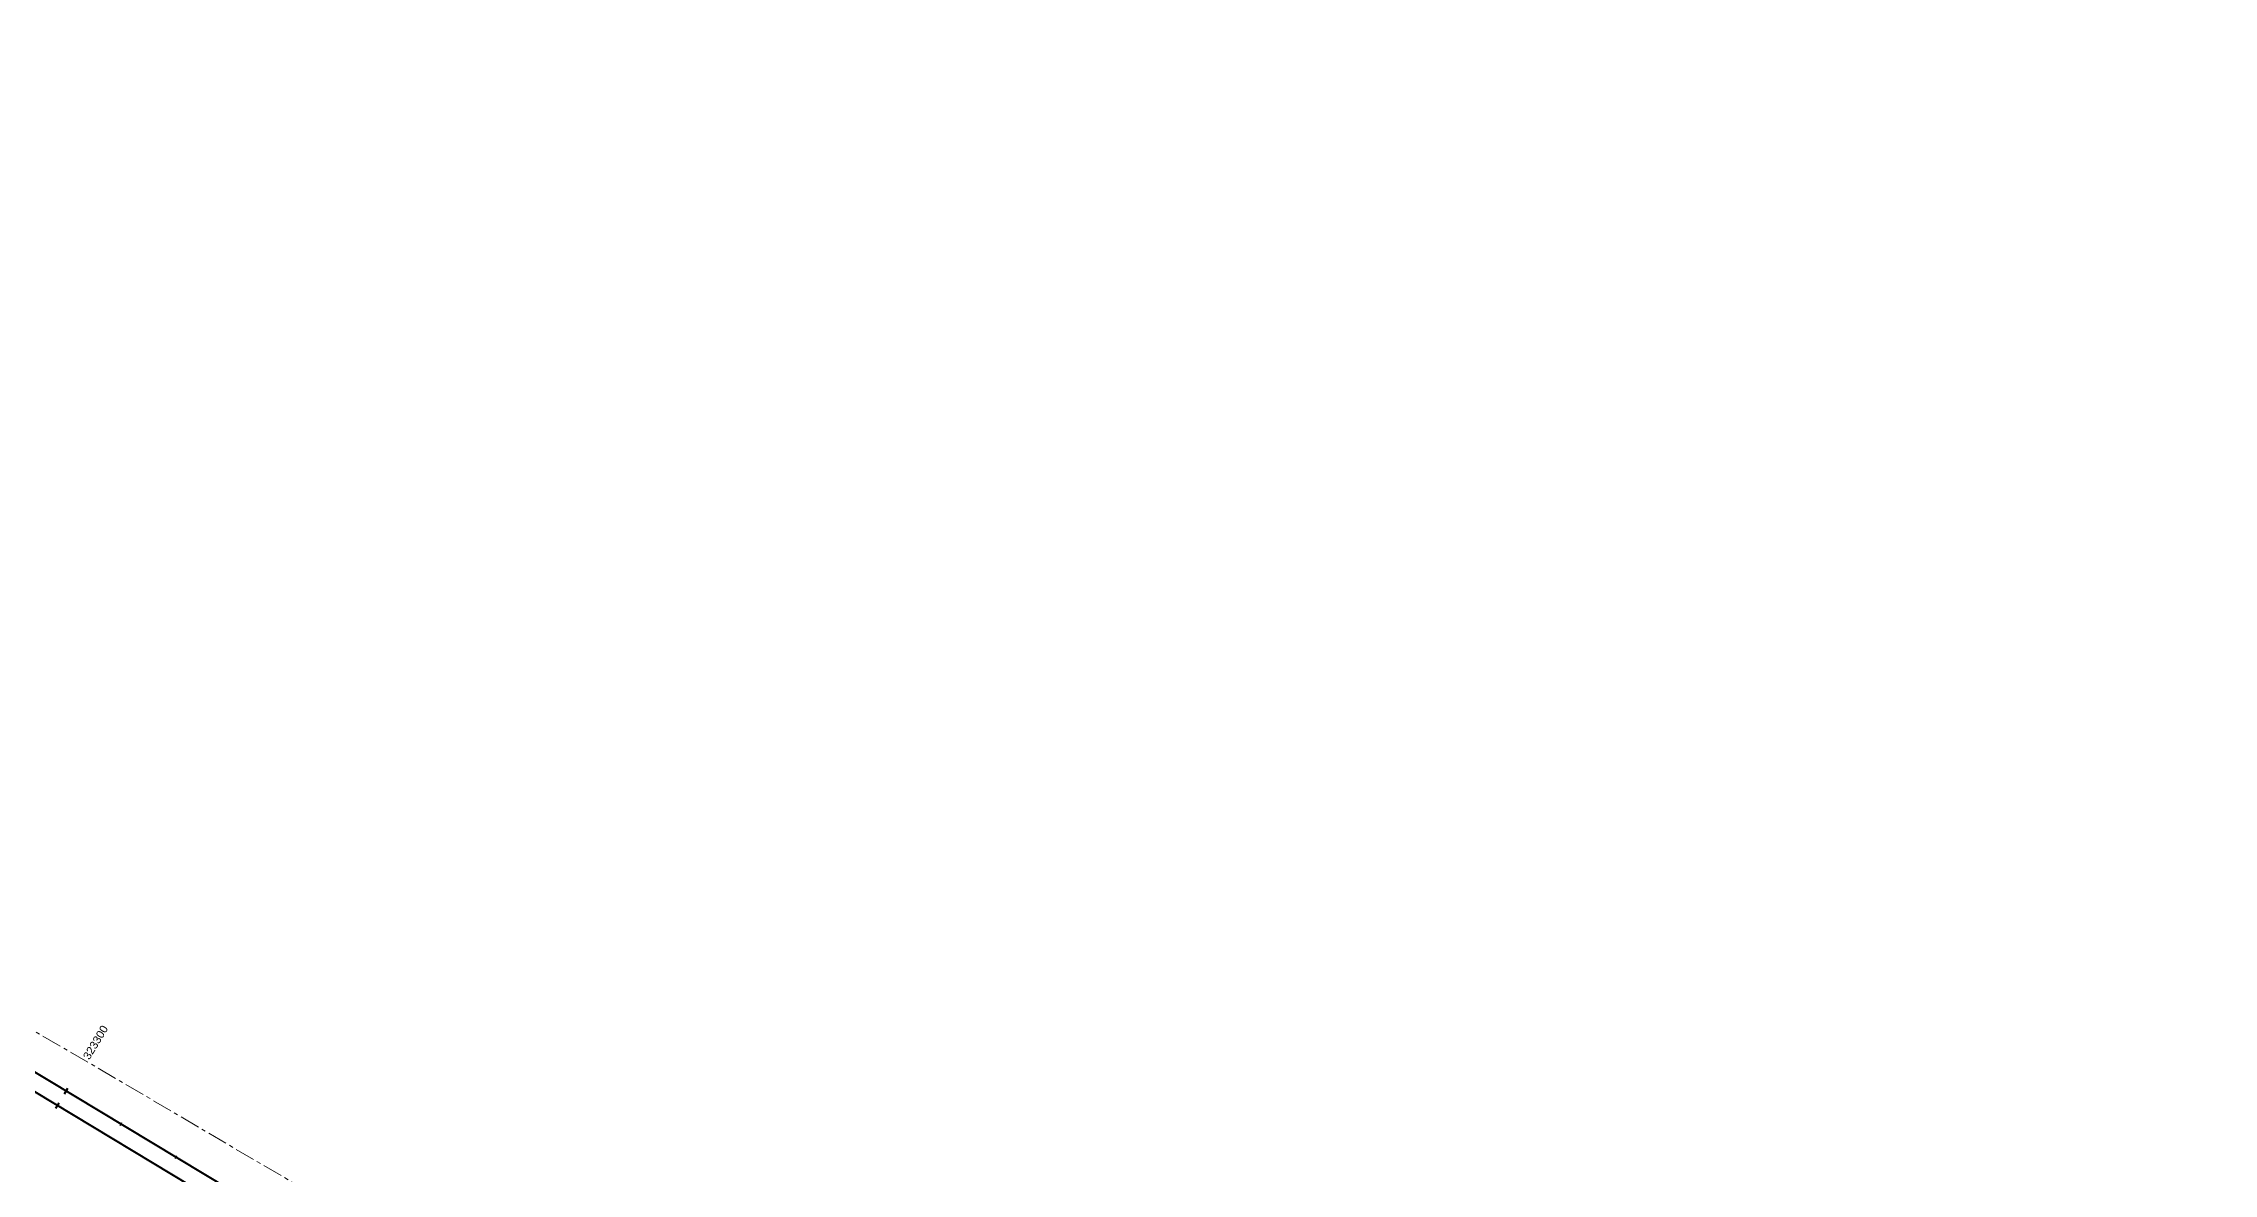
# Model space of a CAD drawing. Header units: metres. Extents: x 560405 to 1249476, y 3385111 to 6787087.
# Drawn here: x 625633 to 626312, y 3392974 to 3393327 of the extents above; entities that cross this region are included whole.
import ezdxf

# ---------------------------------------------------------------- set-up
doc = ezdxf.new("R2010")
doc.units = ezdxf.units.M
doc.header["$MEASUREMENT"] = 0
doc.linetypes.add('CENTER', pattern=[2, 1.25, -0.25, 0.25, -0.25])
for name, color, linetype, lineweight in [('Chainage', 7, 'Continuous', 0), ('Existing Railway Boundary', 7, 'CENTER', 0), ('Horiz Curve', 7, 'Continuous', 0), ('Prop_Horiz Alignment', 7, 'Continuous', 0)]:
    doc.layers.add(name, color=color, linetype=linetype, lineweight=lineweight)
doc.layers.add('OP-3 CH UP', color=7, linetype='Continuous')
doc.styles.add('Style-Arial', font='arial.ttf')

msp = doc.modelspace()

# ---------------------------------------------------------------- linework, layer by layer
at = {"layer": 'Existing Railway Boundary', "color": 6, "lineweight": 20, "ltscale": 5, "flags": 128}
msp.add_lwpolyline([(627892.3746, 3391590.8464), (627853.8026, 3391614.8633), (627807.8709, 3391643.3648), (627763.2098, 3391671.1424), (627729.391, 3391692.3162), (627635.8822, 3391750.6784), (627660.1446, 3391809.2203), (627519.5568, 3391891.152), (627476.8389, 3391915.865), (627434.3844, 3391942.69), (627307.5279, 3392026.3119), (627306.7829, 3392026.5061), (627267.353, 3392052.7992), (627223.9736, 3392078.9893), (627097.3461, 3392148.2433), (627064.2509, 3392171.6214), (627020.7361, 3392194.4307), (626980.8782, 3392219.8528), (626937.972, 3392245.713), (626894.59, 3392272.359), (626851.325, 3392298.078), (626765.656, 3392350.035), (626720.72, 3392377.008), (626678.274, 3392402.82), (626638.354, 3392427.704), (626595.176, 3392453.388), (626546.2585, 3392482.4138), (626502.9741, 3392507.8519), (626457.1589, 3392535.47), (626370.2027, 3392585.4762), (626329.4837, 3392607.8197), (626276.63, 3392641.1068), (626248.5163, 3392659.2277), (626219.5479, 3392680.9715), (626152.643, 3392718.511), (626109.5867, 3392744.8943), (626057.9239, 3392775.41), (626021.0374, 3392796.8242), (625904.8086, 3392858.5418), (625861.3055, 3392884.0038), (625818.1177, 3392909.4437), (625699.839, 3392978.326), (625656.064, 3393004.068), (625614.356, 3393028.385), (625543.556, 3393070.031), (625500.6769, 3393095.2405), (625461.769, 3393118.43), (625418.978, 3393143.909), (625375.919, 3393169.091), (625289.4128, 3393220.1398), (625283.3377, 3393209.9857), (625180.1642, 3393272.0512), (624950.6342, 3393412.922), (624924.3694, 3393369.1236), (624924.3694, 3393369.1236)], dxfattribs=at)
at = {"layer": 'Horiz Curve', "color": 190, "lineweight": 40}
for p, q in [((627251.5517, 3392030.4292), (625532.5765, 3393065.175)), ((627248.3863, 3392026.1485), (625530.2827, 3393060.3697))]:
    msp.add_line(p, q, dxfattribs=at)
at = {"layer": 'Horiz Curve', "color": 190, "lineweight": 40, "flags": 128}
for points in [[(625637.3213, 3392994.77), (625638.3528, 3392996.4835)], [(625640.0709, 3392999.3011), (625641.1023, 3393001.0146)], [(625640.0712, 3392999.3009), (625641.1027, 3393001.0144)]]:
    msp.add_lwpolyline(points, dxfattribs=at)
at = {"layer": 'OP-3 CH UP', "color": 40, "lineweight": 9, "true_color": 0xf8d731}
for radius in [8763.3902, 8182.5236, 7294.1209]:
    msp.add_circle((624059.7714, 3393874.4188), radius, dxfattribs=at)
at = {"layer": 'Prop_Horiz Alignment', "color": 4, "linetype": 'Continuous', "lineweight": 30, "flags": 128}
for points in [[(625657.4642, 3392989.4147), (625657.9799, 3392990.2715)], [(625674.5992, 3392979.1002), (625675.1149, 3392979.9569)]]:
    msp.add_lwpolyline(points, dxfattribs=at)

# ---------------------------------------------------------------- texts
at = {"layer": 'Chainage', "color": 190, "lineweight": 0, "insert": (625645.6532, 3393010.9976), "char_height": 2.5, "attachment_point": 1, "rotation": 58.9539489, "line_spacing_factor": 0.672, "style": 'Style-Arial'}
msp.add_mtext('323300', dxfattribs=at)

doc.saveas('drawing.dxf')
